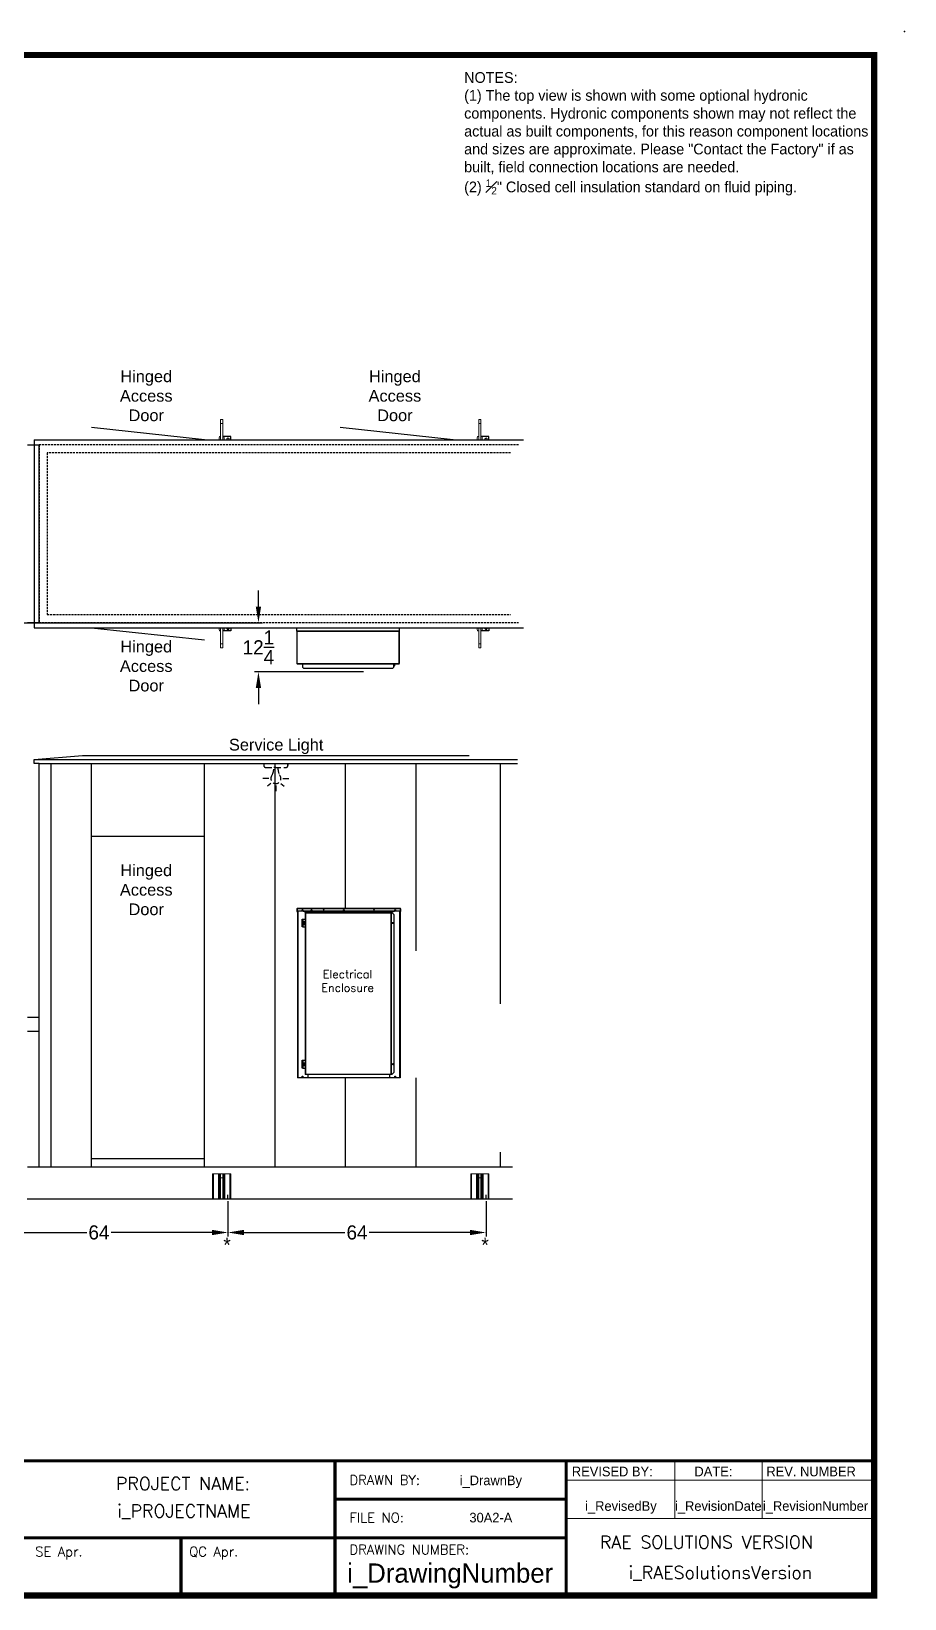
# Model space of a CAD drawing. Header units: inches. Extents: x 1132 to 1762, y 974 to 1371.
# Drawn here: x 1545.3 to 1761.8, y 982.7 to 1371.3 of the extents above; entities that cross this region are included whole.
import ezdxf
from ezdxf.enums import TextEntityAlignment as Align

# ---------------------------------------------------------------- set-up
doc = ezdxf.new("R2010")
doc.units = ezdxf.units.IN
doc.header["$MEASUREMENT"] = 0
doc.header["$PDSIZE"] = -1
doc.linetypes.add('HIDDENX2', pattern=[0.75, 0.5, -0.25])
doc.layers.get('0').update_dxf_attribs({"color": 1})
doc.styles.add('dimentions', font='ARIAL.TTF')
doc.styles.add('SIMPLEX', font='SIMPLEX')
doc.styles.add('TCF_DIMENSION', font='simplex.shx')
doc.dimstyles.new('General Dimension', dxfattribs={"dimtxt": 3.5, "dimasz": 4, "dimexe": 1, "dimexo": 0.5, "dimgap": 0.09, "dimtad": 0, "dimtih": 1, "dimtoh": 1, "dimdec": 3, "dimzin": 0, "dimdsep": 46, "dimlunit": 5, "dimtxsty": 'Standard', "dimcen": 0.09, "dimadec": 0, "dimazin": 0, "dimtfac": 1, "dimtdec": 3, "dimtofl": 0, "dimtmove": 0, "dimatfit": 3, "dimfxl": 1, "dimtolj": 1, "dimtzin": 0, "dimarcsym": 0})

# ---------------------------------------------------------------- blocks, each defined once
blk = doc.blocks.new('*D20')
at = {"color": 0, "lineweight": -2}
for p, q in [((1601.57, 1228.66), (1601.57, 1232.66)), ((1542.52, 1224.66), (1602.57, 1224.66)), ((1627.61, 1212.45), (1600.57, 1212.45)), ((1601.57, 1208.45), (1601.57, 1204.45))]:
    blk.add_line(p, q, dxfattribs=at)
at = {"color": 0}
for points in [[(1600.91, 1228.66), (1602.24, 1228.66), (1601.57, 1224.66)], [(1600.91, 1208.45), (1602.24, 1208.45), (1601.57, 1212.45)]]:
    blk.add_solid(points, dxfattribs=at)
at = {"color": 0, "insert": (1601.57, 1218.55), "char_height": 3.5, "attachment_point": 5}
blk.add_mtext('\\A1;12{\\H1.000000x;\\S1/4;}', dxfattribs=at)
blk = doc.blocks.new('*D28')
at = {"color": 0, "lineweight": -2}
for p, q in [((1530.02, 1081.26), (1530.02, 1072.45)), ((1594.02, 1081.26), (1594.02, 1072.45)), ((1534.02, 1073.45), (1559.01, 1073.45)), ((1590.02, 1073.45), (1565.03, 1073.45))]:
    blk.add_line(p, q, dxfattribs=at)
at = {"color": 0}
for points in [[(1534.02, 1074.12), (1534.02, 1072.78), (1530.02, 1073.45)], [(1590.02, 1074.12), (1590.02, 1072.78), (1594.02, 1073.45)]]:
    blk.add_solid(points, dxfattribs=at)
at = {"color": 0, "insert": (1562.02, 1073.45), "char_height": 3.5, "attachment_point": 5}
blk.add_mtext('\\A1;64', dxfattribs=at)
blk = doc.blocks.new('*D29')
at = {"color": 0, "lineweight": -2}
for p, q in [((1594.02, 1081.26), (1594.02, 1072.45)), ((1658.02, 1081.26), (1658.02, 1072.45)), ((1598.02, 1073.45), (1623.01, 1073.45)), ((1654.02, 1073.45), (1629.03, 1073.45))]:
    blk.add_line(p, q, dxfattribs=at)
at = {"color": 0}
for points in [[(1598.02, 1074.12), (1598.02, 1072.78), (1594.02, 1073.45)], [(1654.02, 1074.12), (1654.02, 1072.78), (1658.02, 1073.45)]]:
    blk.add_solid(points, dxfattribs=at)
at = {"color": 0, "insert": (1626.02, 1073.45), "char_height": 3.5, "attachment_point": 5}
blk.add_mtext('\\A1;64', dxfattribs=at)

msp = doc.modelspace()

# ---------------------------------------------------------------- linework, layer by layer
at = {"linetype": 'Continuous', "lineweight": 15}
for p, q in [((1592.2065, 1274.0386), (1592.2065, 1275.0386)), ((1592.2065, 1275.0386), (1592.7065, 1275.0386)), ((1592.7065, 1274.0386), (1592.7065, 1275.0386)), ((1656.2065, 1274.0386), (1656.2065, 1275.0386)), ((1656.2065, 1275.0386), (1656.7065, 1275.0386)), ((1656.7065, 1274.0386), (1656.7065, 1275.0386)), ((1592.2065, 1274.0386), (1592.7065, 1274.0386)), ((1592.2065, 1274.0386), (1592.2065, 1270.0386)), ((1592.7065, 1274.0386), (1592.7065, 1270.0386)), ((1656.2065, 1274.0386), (1656.7065, 1274.0386)), ((1656.2065, 1274.0386), (1656.2065, 1270.0386)), ((1656.7065, 1274.0386), (1656.7065, 1270.0386)), ((1591.8315, 1270.6011), (1591.8315, 1270.0386)), ((1592.2065, 1270.7886), (1592.019, 1270.7886)), ((1592.2065, 1270.0386), (1592.2065, 1270.7886)), ((1592.7065, 1270.7886), (1592.894, 1270.7886)), ((1592.7065, 1270.0386), (1592.7065, 1270.7886)), ((1593.0815, 1270.6011), (1593.0815, 1270.0386)), ((1655.8315, 1270.6011), (1655.8315, 1270.0386)), ((1656.2065, 1270.7886), (1656.019, 1270.7886)), ((1656.2065, 1270.0386), (1656.2065, 1270.7886)), ((1656.7065, 1270.7886), (1656.894, 1270.7886)), ((1656.7065, 1270.0386), (1656.7065, 1270.7886)), ((1657.0815, 1270.6011), (1657.0815, 1270.0386)), ((1591.8315, 1222.8511), (1591.8315, 1223.4136)), ((1592.2065, 1222.6636), (1592.019, 1222.6636)), ((1592.2065, 1223.4136), (1592.2065, 1222.6636)), ((1592.2065, 1219.4136), (1592.2065, 1223.4136)), ((1592.7065, 1223.4136), (1592.7065, 1222.6636)), ((1592.7065, 1219.4136), (1592.7065, 1223.4136)), ((1592.7065, 1222.6636), (1592.894, 1222.6636)), ((1593.0815, 1222.8511), (1593.0815, 1223.4136)), ((1655.8315, 1222.8511), (1655.8315, 1223.4136)), ((1656.2065, 1222.6636), (1656.019, 1222.6636)), ((1656.2065, 1223.4136), (1656.2065, 1222.6636)), ((1656.2065, 1219.4136), (1656.2065, 1223.4136)), ((1656.7065, 1223.4136), (1656.7065, 1222.6636)), ((1656.7065, 1219.4136), (1656.7065, 1223.4136)), ((1656.7065, 1222.6636), (1656.894, 1222.6636)), ((1657.0815, 1222.8511), (1657.0815, 1223.4136)), ((1592.7065, 1219.4136), (1592.2065, 1219.4136)), ((1592.2065, 1219.4136), (1592.2065, 1218.4136)), ((1592.7065, 1218.4136), (1592.2065, 1218.4136)), ((1592.7065, 1219.4136), (1592.7065, 1218.4136)), ((1656.7065, 1219.4136), (1656.2065, 1219.4136)), ((1656.2065, 1219.4136), (1656.2065, 1218.4136)), ((1656.7065, 1218.4136), (1656.2065, 1218.4136)), ((1656.7065, 1219.4136), (1656.7065, 1218.4136)), ((1590.2065, 1081.7619), (1590.2065, 1088.0119)), ((1590.394, 1088.0119), (1590.2065, 1088.0119)), ((1590.394, 1081.7619), (1590.394, 1088.0119)), ((1591.644, 1088.0119), (1590.394, 1088.0119)), ((1591.644, 1081.7619), (1591.644, 1088.0119)), ((1591.8315, 1088.0119), (1591.644, 1088.0119)), ((1591.8315, 1081.7619), (1591.8315, 1088.0119)), ((1592.019, 1088.0119), (1591.8315, 1088.0119)), ((1592.019, 1081.7619), (1592.019, 1088.0119)), ((1592.2065, 1088.0119), (1592.019, 1088.0119)), ((1592.7065, 1088.0119), (1592.2065, 1088.0119)), ((1592.2065, 1088.0119), (1592.2065, 1087.0119)), ((1592.2065, 1081.7619), (1592.2065, 1087.0119)), ((1592.7065, 1087.0119), (1592.2065, 1087.0119)), ((1592.7065, 1088.0119), (1592.894, 1088.0119)), ((1592.7065, 1088.0119), (1592.7065, 1087.0119)), ((1592.7065, 1081.7619), (1592.7065, 1087.0119)), ((1592.894, 1088.0119), (1592.894, 1081.7619)), ((1592.894, 1088.0119), (1593.0815, 1088.0119)), ((1593.0815, 1088.0119), (1593.0815, 1081.7619)), ((1593.0815, 1088.0119), (1593.269, 1088.0119)), ((1593.269, 1088.0119), (1593.269, 1081.7619)), ((1593.269, 1088.0119), (1594.519, 1088.0119)), ((1594.519, 1088.0119), (1594.519, 1081.7619)), ((1594.519, 1088.0119), (1594.7065, 1088.0119)), ((1594.7065, 1088.0119), (1594.7065, 1081.7619)), ((1654.2065, 1081.7619), (1654.2065, 1088.0119)), ((1654.394, 1088.0119), (1654.2065, 1088.0119)), ((1654.394, 1081.7619), (1654.394, 1088.0119)), ((1655.644, 1088.0119), (1654.394, 1088.0119)), ((1655.644, 1081.7619), (1655.644, 1088.0119)), ((1655.8315, 1088.0119), (1655.644, 1088.0119)), ((1655.8315, 1081.7619), (1655.8315, 1088.0119)), ((1656.019, 1088.0119), (1655.8315, 1088.0119)), ((1656.019, 1081.7619), (1656.019, 1088.0119)), ((1656.2065, 1088.0119), (1656.019, 1088.0119)), ((1656.7065, 1088.0119), (1656.2065, 1088.0119)), ((1656.2065, 1088.0119), (1656.2065, 1087.0119)), ((1656.2065, 1081.7619), (1656.2065, 1087.0119)), ((1656.7065, 1087.0119), (1656.2065, 1087.0119)), ((1656.7065, 1088.0119), (1656.894, 1088.0119)), ((1656.7065, 1088.0119), (1656.7065, 1087.0119)), ((1656.7065, 1081.7619), (1656.7065, 1087.0119)), ((1656.894, 1088.0119), (1656.894, 1081.7619)), ((1656.894, 1088.0119), (1657.0815, 1088.0119)), ((1657.0815, 1088.0119), (1657.0815, 1081.7619)), ((1657.0815, 1088.0119), (1657.269, 1088.0119)), ((1657.269, 1088.0119), (1657.269, 1081.7619)), ((1657.269, 1088.0119), (1658.519, 1088.0119)), ((1658.519, 1088.0119), (1658.519, 1081.7619)), ((1658.519, 1088.0119), (1658.7065, 1088.0119)), ((1658.7065, 1088.0119), (1658.7065, 1081.7619)), ((1590.394, 1081.7619), (1590.2065, 1081.7619)), ((1591.644, 1081.7619), (1590.394, 1081.7619)), ((1591.8315, 1081.7619), (1591.644, 1081.7619)), ((1592.019, 1081.7619), (1591.8315, 1081.7619)), ((1592.2065, 1081.7619), (1592.019, 1081.7619)), ((1592.2065, 1081.7619), (1592.7065, 1081.7619)), ((1592.7065, 1081.7619), (1592.894, 1081.7619)), ((1592.894, 1081.7619), (1593.0815, 1081.7619)), ((1593.0815, 1081.7619), (1593.269, 1081.7619)), ((1593.269, 1081.7619), (1594.519, 1081.7619)), ((1594.519, 1081.7619), (1594.7065, 1081.7619)), ((1654.394, 1081.7619), (1654.2065, 1081.7619)), ((1655.644, 1081.7619), (1654.394, 1081.7619)), ((1655.8315, 1081.7619), (1655.644, 1081.7619)), ((1656.019, 1081.7619), (1655.8315, 1081.7619)), ((1656.2065, 1081.7619), (1656.019, 1081.7619)), ((1656.2065, 1081.7619), (1656.7065, 1081.7619)), ((1656.7065, 1081.7619), (1656.894, 1081.7619)), ((1656.894, 1081.7619), (1657.0815, 1081.7619)), ((1657.0815, 1081.7619), (1657.269, 1081.7619)), ((1657.269, 1081.7619), (1658.519, 1081.7619)), ((1658.519, 1081.7619), (1658.7065, 1081.7619))]:
    msp.add_line(p, q, dxfattribs=at)
for p, q in [((1588.2065, 1270.0386), (1560.2065, 1273.0386)), ((1649.8706, 1270.0386), (1621.8706, 1273.0386)), ((1544.3111, 1268.7876), (1547.2065, 1268.7876)), ((1545.9565, 1270.0386), (1545.9565, 1223.4136)), ((1545.9565, 1270.0386), (1667.3315, 1270.0386)), ((1547.2065, 1224.6646), (1547.2065, 1268.7876)), ((1594.7065, 1270.7886), (1592.7065, 1270.7886)), ((1594.7065, 1270.0386), (1594.7065, 1270.7886)), ((1658.7065, 1270.7886), (1656.7065, 1270.7886)), ((1658.7065, 1270.0386), (1658.7065, 1270.7886)), ((1544.3111, 1224.6646), (1547.2065, 1224.6646)), ((1545.9565, 1223.4136), (1667.3315, 1223.4136)), ((1560.2065, 1223.4136), (1588.2065, 1220.4136)), ((1594.7065, 1222.6636), (1592.7065, 1222.6636)), ((1594.7065, 1223.4136), (1594.7065, 1222.6636)), ((1611.1039, 1222.5879), (1611.1039, 1223.4136)), ((1636.5727, 1222.5879), (1636.5727, 1223.4136)), ((1658.7065, 1222.6636), (1656.7065, 1222.6636)), ((1658.7065, 1223.4136), (1658.7065, 1222.6636)), ((1545.9565, 1190.7619), (1557.9565, 1191.7619)), ((1545.9565, 1190.7619), (1557.9565, 1191.7619)), ((1545.9565, 1189.7619), (1545.9565, 1190.7619)), ((1545.9565, 1190.7619), (1557.9565, 1190.7619)), ((1545.9565, 1189.7619), (1545.9565, 1190.7619)), ((1545.9565, 1190.7619), (1665.8315, 1190.7619)), ((1545.9565, 1190.7619), (1557.9565, 1190.7619)), ((1547.2065, 1189.7619), (1545.9565, 1189.7619)), ((1547.2065, 1189.7619), (1545.9565, 1189.7619)), ((1547.2065, 1089.7619), (1547.2065, 1189.7619)), ((1547.2065, 1089.7619), (1547.2065, 1189.7619)), ((1547.2065, 1189.7619), (1665.8315, 1189.7619)), ((1550.2065, 1089.7619), (1550.2065, 1189.7619)), ((1550.2065, 1089.7619), (1550.2065, 1189.7619)), ((1557.9565, 1191.7619), (1653.8315, 1191.7619)), ((1560.2065, 1089.7619), (1560.2065, 1189.7619)), ((1560.2065, 1089.7619), (1560.2065, 1189.7619)), ((1588.2065, 1089.7619), (1588.2065, 1189.7619)), ((1588.2065, 1089.7619), (1588.2065, 1189.7619)), ((1605.7065, 1089.7619), (1605.7065, 1189.7619)), ((1605.7065, 1089.7619), (1605.7065, 1189.7619)), ((1623.2065, 1153.7619), (1623.2065, 1189.7619)), ((1623.2065, 1153.7619), (1623.2065, 1189.7619)), ((1640.7065, 1153.7619), (1640.7065, 1189.7619)), ((1640.7065, 1143.2619), (1640.7065, 1189.7619)), ((1661.5815, 1130.13), (1661.5815, 1189.7619)), ((1560.2065, 1171.7619), (1588.2065, 1171.7619)), ((1560.2065, 1171.7619), (1588.2065, 1171.7619)), ((1547.2065, 1126.8011), (1544.3111, 1126.8011)), ((1547.2065, 1123.3011), (1544.3111, 1123.3011)), ((1623.2065, 1089.7619), (1623.2065, 1111.7619)), ((1640.7065, 1089.7619), (1640.7065, 1111.7619)), ((1640.7065, 1089.7619), (1640.7065, 1111.7619)), ((1623.2065, 1089.7619), (1623.2065, 1099.7619)), ((1661.5815, 1089.7619), (1661.5815, 1093.3681)), ((1544.3111, 1089.7619), (1547.2065, 1089.7619)), ((1560.2065, 1091.7619), (1588.2065, 1091.7619)), ((1544.2065, 1081.7619), (1547.2065, 1081.7619)), ((1594.0185, 1081.7619), (1594.0185, 1082.7619)), ((1658.0185, 1081.7619), (1658.0185, 1082.7619))]:
    msp.add_line(p, q)
at = {"linetype": 'HIDDENX2'}
for p, q in [((1547.2065, 1268.7886), (1547.2065, 1224.6636)), ((1666.0815, 1268.7886), (1547.2065, 1268.7886)), ((1547.2065, 1268.7886), (1547.2065, 1224.6636)), ((1666.0815, 1268.7886), (1547.2065, 1268.7886)), ((1549.2065, 1266.7886), (1549.2065, 1226.6636)), ((1664.0815, 1266.7886), (1549.2065, 1266.7886)), ((1549.2065, 1266.7886), (1549.2065, 1226.6636)), ((1664.0815, 1266.7886), (1549.2065, 1266.7886)), ((1547.2065, 1224.6636), (1666.0815, 1224.6636)), ((1547.2065, 1224.6636), (1666.0815, 1224.6636)), ((1549.2065, 1226.6636), (1664.0815, 1226.6636)), ((1549.2065, 1226.6636), (1664.0815, 1226.6636)), ((1583.2065, 1224.6636), (1584.2065, 1224.6636)), ((1583.2065, 1224.6636), (1584.2065, 1224.6636))]:
    msp.add_line(p, q, dxfattribs=at)
at = {"color": 1, "linetype": 'Continuous'}
for p, q in [((1611.1796, 1222.5879), (1611.1039, 1222.5879)), ((1611.1039, 1222.5879), (1611.1039, 1214.5206)), ((1611.1796, 1222.5879), (1611.1039, 1222.5879)), ((1611.1039, 1222.5879), (1611.1039, 1214.5206)), ((1611.1796, 1222.6636), (1636.497, 1222.6636)), ((1611.1796, 1222.5879), (1611.1796, 1222.6636)), ((1611.1796, 1222.6636), (1636.497, 1222.6636)), ((1611.1796, 1222.5879), (1611.1796, 1222.6636)), ((1611.1796, 1222.5879), (1636.497, 1222.5879)), ((1611.1796, 1214.5206), (1611.1796, 1222.5879)), ((1611.1796, 1222.5879), (1636.497, 1222.5879)), ((1611.1796, 1214.5206), (1611.1796, 1222.5879)), ((1636.497, 1214.5206), (1636.497, 1222.5879)), ((1636.497, 1214.5206), (1636.497, 1222.5879)), ((1636.5727, 1214.5206), (1636.5727, 1222.5879)), ((1636.5727, 1214.5206), (1636.5727, 1222.5879)), ((1611.1039, 1214.5206), (1611.1796, 1214.5206)), ((1611.1039, 1214.5206), (1611.1796, 1214.5206)), ((1611.1796, 1214.5206), (1636.497, 1214.5206)), ((1611.1796, 1214.4449), (1611.1796, 1214.5206)), ((1611.1796, 1214.5206), (1636.497, 1214.5206)), ((1611.1796, 1214.4449), (1611.1796, 1214.5206)), ((1611.1796, 1214.4449), (1636.497, 1214.4449)), ((1611.1796, 1214.4449), (1636.497, 1214.4449)), ((1612.6171, 1214.4439), (1612.6171, 1214.4449)), ((1612.6171, 1214.4439), (1612.6171, 1214.4449)), ((1635.0595, 1214.4439), (1612.6171, 1214.4439)), ((1612.6171, 1213.5485), (1612.6171, 1214.4439)), ((1635.0595, 1214.4439), (1612.6171, 1214.4439)), ((1612.6171, 1213.5485), (1612.6171, 1214.4439)), ((1612.6171, 1213.5485), (1612.8701, 1213.2987)), ((1612.6171, 1213.5485), (1612.8701, 1213.2987)), ((1634.8065, 1213.2987), (1612.8701, 1213.2987)), ((1634.8065, 1213.2987), (1612.8701, 1213.2987)), ((1634.8065, 1213.2987), (1635.0595, 1213.5485)), ((1634.8065, 1213.2987), (1635.0595, 1213.5485)), ((1635.0595, 1214.4449), (1635.0595, 1214.4439)), ((1635.0595, 1214.4449), (1635.0595, 1214.4439)), ((1635.0595, 1214.4439), (1635.0595, 1213.5485)), ((1635.0595, 1214.4439), (1635.0595, 1213.5485)), ((1635.1536, 1213.8293), (1635.0595, 1213.8293)), ((1635.1536, 1213.8293), (1635.0595, 1213.8293)), ((1635.2786, 1213.9543), (1635.1536, 1213.8293)), ((1635.2786, 1213.9543), (1635.1536, 1213.8293)), ((1635.168, 1214.4449), (1635.2786, 1214.3343)), ((1635.168, 1214.4449), (1635.2786, 1214.3343)), ((1635.2786, 1214.3343), (1635.2786, 1214.4449)), ((1635.2786, 1214.3343), (1635.2786, 1214.4449)), ((1635.2786, 1214.3343), (1635.2786, 1213.9543)), ((1635.2786, 1214.3343), (1635.2786, 1213.9543)), ((1636.497, 1214.5206), (1636.5727, 1214.5206)), ((1636.497, 1214.4449), (1636.497, 1214.5206)), ((1636.497, 1214.5206), (1636.5727, 1214.5206)), ((1636.497, 1214.4449), (1636.497, 1214.5206)), ((1611.2055, 1153.6862), (1611.1308, 1153.6862)), ((1611.1308, 1153.6862), (1611.1308, 1153.0119)), ((1611.2055, 1153.6862), (1611.1308, 1153.6862)), ((1611.1308, 1153.6862), (1611.1308, 1153.0119)), ((1611.1308, 1153.0119), (1611.2055, 1153.0119)), ((1611.1308, 1153.0119), (1611.2055, 1153.0119)), ((1611.2055, 1153.6862), (1611.2055, 1153.0119)), ((1611.2055, 1153.6862), (1611.2055, 1153.0119)), ((1636.7739, 1153.7619), (1611.2065, 1153.7619)), ((1611.2065, 1153.6862), (1611.2065, 1153.7619)), ((1636.7739, 1153.7619), (1611.2065, 1153.7619)), ((1611.2065, 1153.6862), (1611.2065, 1153.7619)), ((1636.7739, 1153.6862), (1611.2065, 1153.6862)), ((1611.2065, 1153.1491), (1611.2065, 1153.6862)), ((1636.7739, 1153.6862), (1611.2065, 1153.6862)), ((1611.2065, 1153.1491), (1611.2065, 1153.6862)), ((1612.644, 1153.1491), (1611.2065, 1153.1491)), ((1611.2065, 1153.1491), (1611.2065, 1153.0119)), ((1612.644, 1153.1491), (1611.2065, 1153.1491)), ((1611.2065, 1153.1491), (1611.2065, 1153.0119)), ((1611.2402, 1153.0119), (1611.2065, 1153.0119)), ((1611.2402, 1153.0119), (1611.2065, 1153.0119)), ((1611.2402, 1153.1491), (1611.2402, 1111.7619)), ((1611.2402, 1153.1491), (1611.2402, 1111.7619)), ((1611.3159, 1153.1491), (1611.3159, 1111.7619)), ((1611.3159, 1153.1491), (1611.3159, 1111.7619)), ((1612.4249, 1150.5295), (1612.4249, 1151.1595)), ((1612.4249, 1151.1595), (1612.5499, 1151.1595)), ((1612.4249, 1150.5295), (1612.4249, 1151.1595)), ((1612.4249, 1151.1595), (1612.5499, 1151.1595)), ((1612.5499, 1150.5295), (1612.4249, 1150.5295)), ((1612.5499, 1150.5295), (1612.4249, 1150.5295)), ((1612.4249, 1149.8783), (1612.4249, 1150.5083)), ((1612.4249, 1150.5083), (1612.5499, 1150.5083)), ((1612.4249, 1149.8783), (1612.4249, 1150.5083)), ((1612.4249, 1150.5083), (1612.5499, 1150.5083)), ((1612.5499, 1151.1595), (1612.5499, 1150.5295)), ((1612.5499, 1151.1595), (1613.1499, 1151.1595)), ((1612.5499, 1151.1595), (1612.5499, 1150.5295)), ((1612.5499, 1151.1595), (1613.1499, 1151.1595)), ((1612.5499, 1150.5295), (1613.1499, 1150.5295)), ((1612.5499, 1150.5295), (1613.1499, 1150.5295)), ((1612.5499, 1150.5083), (1612.5499, 1149.8783)), ((1612.5499, 1150.5083), (1612.9299, 1150.5083)), ((1612.5499, 1150.5083), (1612.5499, 1149.8783)), ((1612.5499, 1150.5083), (1612.9299, 1150.5083)), ((1612.5824, 1150.5295), (1612.5824, 1150.5083)), ((1612.5824, 1150.5295), (1612.5824, 1150.5083)), ((1635.3364, 1153.1491), (1612.644, 1153.1491)), ((1612.644, 1153.1491), (1612.644, 1153.1481)), ((1635.3364, 1153.1491), (1612.644, 1153.1491)), ((1612.644, 1153.1491), (1612.644, 1153.1481)), ((1612.644, 1153.1481), (1612.644, 1153.109)), ((1612.644, 1153.1481), (1635.3364, 1153.1481)), ((1612.644, 1153.1481), (1612.644, 1153.109)), ((1612.644, 1153.1481), (1635.3364, 1153.1481)), ((1612.897, 1153.0981), (1612.644, 1153.109)), ((1612.644, 1153.109), (1612.644, 1153.0343)), ((1612.897, 1153.0981), (1612.644, 1153.109)), ((1612.644, 1153.109), (1612.644, 1153.0343)), ((1612.897, 1153.0234), (1612.644, 1153.0343)), ((1612.897, 1153.0234), (1612.644, 1153.0343)), ((1612.897, 1153.0981), (1635.0834, 1153.0981)), ((1612.897, 1153.0981), (1612.897, 1153.0234)), ((1612.897, 1153.0981), (1635.0834, 1153.0981)), ((1612.897, 1153.0981), (1612.897, 1153.0234)), ((1612.897, 1153.0234), (1635.0834, 1153.0234)), ((1612.897, 1153.0234), (1635.0834, 1153.0234)), ((1612.8974, 1150.5083), (1612.8974, 1150.5295)), ((1612.8974, 1150.5083), (1612.8974, 1150.5295)), ((1612.9299, 1149.8783), (1612.9299, 1150.5083)), ((1612.9299, 1150.5083), (1613.0549, 1150.5083)), ((1612.9299, 1149.8783), (1612.9299, 1150.5083)), ((1612.9299, 1150.5083), (1613.0549, 1150.5083)), ((1613.0549, 1150.5083), (1613.0549, 1149.8783)), ((1613.0549, 1150.5083), (1613.0549, 1149.8783)), ((1613.1499, 1152.7113), (1613.1499, 1112.6752)), ((1613.1499, 1152.7113), (1613.2256, 1152.7113)), ((1613.1499, 1152.7113), (1613.1499, 1112.6752)), ((1613.1499, 1152.7113), (1613.2256, 1152.7113)), ((1613.2256, 1152.787), (1634.4111, 1152.787)), ((1613.2256, 1152.7113), (1613.2256, 1152.787)), ((1613.2256, 1152.787), (1634.4111, 1152.787)), ((1613.2256, 1152.7113), (1613.2256, 1152.787)), ((1613.2256, 1152.7113), (1613.2256, 1112.6752)), ((1613.2256, 1152.7113), (1634.4111, 1152.7113)), ((1613.2256, 1152.7113), (1613.2256, 1112.6752)), ((1613.2256, 1152.7113), (1634.4111, 1152.7113)), ((1613.7895, 1153.0234), (1613.7895, 1152.787)), ((1613.7895, 1153.0234), (1613.7895, 1152.787)), ((1634.1909, 1152.787), (1634.1909, 1153.0234)), ((1634.1909, 1152.787), (1634.1909, 1153.0234)), ((1634.4111, 1152.787), (1634.4111, 1152.7113)), ((1634.4111, 1152.787), (1634.4111, 1152.7113)), ((1634.4111, 1152.7113), (1634.4111, 1112.6752)), ((1634.4111, 1152.7113), (1634.4868, 1152.7113)), ((1634.4111, 1152.7113), (1634.4111, 1112.6752)), ((1634.4111, 1152.7113), (1634.4868, 1152.7113)), ((1634.4868, 1152.7113), (1634.4868, 1112.6752)), ((1634.4878, 1152.7113), (1634.4868, 1152.7113)), ((1634.4868, 1152.7113), (1634.4868, 1112.6752)), ((1634.4878, 1152.7113), (1634.4868, 1152.7113)), ((1634.4878, 1112.6752), (1634.4878, 1152.7113)), ((1634.7246, 1152.7113), (1634.4878, 1152.7113)), ((1634.4878, 1112.6752), (1634.4878, 1152.7113)), ((1634.7246, 1152.7113), (1634.4878, 1152.7113)), ((1634.7246, 1152.7113), (1635.2246, 1152.2113)), ((1634.7246, 1152.7113), (1635.2246, 1152.2113)), ((1635.3364, 1153.109), (1635.0834, 1153.0981)), ((1635.3364, 1153.109), (1635.0834, 1153.0981)), ((1635.0834, 1153.0981), (1635.0834, 1153.0234)), ((1635.0834, 1153.0981), (1635.0834, 1153.0234)), ((1635.3364, 1153.0343), (1635.0834, 1153.0234)), ((1635.3364, 1153.0343), (1635.0834, 1153.0234)), ((1635.2246, 1113.1752), (1635.2246, 1152.2113)), ((1635.2246, 1113.1752), (1635.2246, 1152.2113)), ((1635.3364, 1153.1481), (1635.3364, 1153.1491)), ((1636.7739, 1153.1491), (1635.3364, 1153.1491)), ((1635.3364, 1153.1481), (1635.3364, 1153.1491)), ((1636.7739, 1153.1491), (1635.3364, 1153.1491)), ((1635.3364, 1153.109), (1635.3364, 1153.1481)), ((1635.3364, 1153.109), (1635.3364, 1153.1481)), ((1635.3364, 1153.109), (1635.3364, 1153.0343)), ((1635.3364, 1153.109), (1635.3364, 1153.0343)), ((1636.6645, 1111.7619), (1636.6645, 1153.1491)), ((1636.6645, 1111.7619), (1636.6645, 1153.1491)), ((1636.7402, 1153.1491), (1636.7402, 1111.7619)), ((1636.7402, 1153.1491), (1636.7402, 1111.7619)), ((1636.7739, 1153.0119), (1636.7402, 1153.0119)), ((1636.7739, 1153.0119), (1636.7402, 1153.0119)), ((1636.7739, 1153.6862), (1636.7739, 1153.7619)), ((1636.7739, 1153.6862), (1636.7739, 1153.7619)), ((1636.7739, 1153.1491), (1636.7739, 1153.6862)), ((1636.7739, 1153.1491), (1636.7739, 1153.6862)), ((1636.7739, 1153.1491), (1636.7739, 1153.0119)), ((1636.7739, 1153.1491), (1636.7739, 1153.0119)), ((1636.7749, 1153.6862), (1636.8496, 1153.6862)), ((1636.7749, 1153.0119), (1636.7749, 1153.6862)), ((1636.7749, 1153.6862), (1636.8496, 1153.6862)), ((1636.7749, 1153.0119), (1636.7749, 1153.6862)), ((1636.8496, 1153.0119), (1636.7749, 1153.0119)), ((1636.8496, 1153.0119), (1636.7749, 1153.0119)), ((1636.8496, 1153.0119), (1636.8496, 1153.6862)), ((1636.8496, 1153.0119), (1636.8496, 1153.6862)), ((1612.5499, 1149.8783), (1612.4249, 1149.8783)), ((1612.5499, 1149.8783), (1612.4249, 1149.8783)), ((1612.4249, 1149.227), (1612.4249, 1149.857)), ((1612.4249, 1149.857), (1612.5499, 1149.857)), ((1612.4249, 1149.227), (1612.4249, 1149.857)), ((1612.4249, 1149.857), (1612.5499, 1149.857)), ((1612.5499, 1149.227), (1612.4249, 1149.227)), ((1612.5499, 1149.227), (1612.4249, 1149.227)), ((1612.9299, 1149.8783), (1612.5499, 1149.8783)), ((1612.9299, 1149.8783), (1612.5499, 1149.8783)), ((1612.5499, 1149.857), (1612.5499, 1149.227)), ((1612.5499, 1149.857), (1613.1499, 1149.857)), ((1612.5499, 1149.857), (1612.5499, 1149.227)), ((1612.5499, 1149.857), (1613.1499, 1149.857)), ((1612.5499, 1149.227), (1613.1499, 1149.227)), ((1612.5499, 1149.227), (1613.1499, 1149.227)), ((1612.5824, 1149.8783), (1612.5824, 1149.857)), ((1612.5824, 1149.8783), (1612.5824, 1149.857)), ((1612.8974, 1149.857), (1612.8974, 1149.8783)), ((1612.8974, 1149.857), (1612.8974, 1149.8783)), ((1613.0549, 1149.8783), (1612.9299, 1149.8783)), ((1613.0549, 1149.8783), (1612.9299, 1149.8783)), ((1612.4249, 1115.5295), (1612.4249, 1116.1595)), ((1612.4249, 1116.1595), (1612.5499, 1116.1595)), ((1612.4249, 1115.5295), (1612.4249, 1116.1595)), ((1612.4249, 1116.1595), (1612.5499, 1116.1595)), ((1612.5499, 1115.5295), (1612.4249, 1115.5295)), ((1612.5499, 1115.5295), (1612.4249, 1115.5295)), ((1612.4249, 1114.8783), (1612.4249, 1115.5083)), ((1612.4249, 1115.5083), (1612.5499, 1115.5083)), ((1612.4249, 1114.8783), (1612.4249, 1115.5083)), ((1612.4249, 1115.5083), (1612.5499, 1115.5083)), ((1612.5499, 1116.1595), (1612.5499, 1115.5295)), ((1612.5499, 1116.1595), (1613.1499, 1116.1595)), ((1612.5499, 1116.1595), (1612.5499, 1115.5295)), ((1612.5499, 1116.1595), (1613.1499, 1116.1595)), ((1612.5499, 1115.5295), (1613.1499, 1115.5295)), ((1612.5499, 1115.5295), (1613.1499, 1115.5295)), ((1612.5499, 1115.5083), (1612.5499, 1114.8783)), ((1612.5499, 1115.5083), (1612.9299, 1115.5083)), ((1612.5499, 1115.5083), (1612.5499, 1114.8783)), ((1612.5499, 1115.5083), (1612.9299, 1115.5083)), ((1612.5824, 1115.5295), (1612.5824, 1115.5083)), ((1612.5824, 1115.5295), (1612.5824, 1115.5083)), ((1612.8974, 1115.5083), (1612.8974, 1115.5295)), ((1612.8974, 1115.5083), (1612.8974, 1115.5295)), ((1612.9299, 1114.8783), (1612.9299, 1115.5083)), ((1612.9299, 1115.5083), (1613.0549, 1115.5083)), ((1612.9299, 1114.8783), (1612.9299, 1115.5083)), ((1612.9299, 1115.5083), (1613.0549, 1115.5083)), ((1613.0549, 1115.5083), (1613.0549, 1114.8783)), ((1613.0549, 1115.5083), (1613.0549, 1114.8783)), ((1611.3159, 1111.7619), (1611.2402, 1111.7619)), ((1611.3159, 1111.7619), (1611.2402, 1111.7619)), ((1613.7895, 1111.7619), (1611.3159, 1111.7619)), ((1613.7895, 1111.7619), (1611.3159, 1111.7619)), ((1612.5499, 1114.8783), (1612.4249, 1114.8783)), ((1612.5499, 1114.8783), (1612.4249, 1114.8783)), ((1612.4249, 1114.227), (1612.4249, 1114.857)), ((1612.4249, 1114.857), (1612.5499, 1114.857)), ((1612.4249, 1114.227), (1612.4249, 1114.857)), ((1612.4249, 1114.857), (1612.5499, 1114.857)), ((1612.5499, 1114.227), (1612.4249, 1114.227)), ((1612.5499, 1114.227), (1612.4249, 1114.227)), ((1612.9299, 1114.8783), (1612.5499, 1114.8783)), ((1612.9299, 1114.8783), (1612.5499, 1114.8783)), ((1612.5499, 1114.857), (1612.5499, 1114.227)), ((1612.5499, 1114.857), (1613.1499, 1114.857)), ((1612.5499, 1114.857), (1612.5499, 1114.227)), ((1612.5499, 1114.857), (1613.1499, 1114.857)), ((1612.5499, 1114.227), (1613.1499, 1114.227)), ((1612.5499, 1114.227), (1613.1499, 1114.227)), ((1612.5824, 1114.8783), (1612.5824, 1114.857)), ((1612.5824, 1114.8783), (1612.5824, 1114.857)), ((1612.8974, 1114.857), (1612.8974, 1114.8783)), ((1612.8974, 1114.857), (1612.8974, 1114.8783)), ((1613.0549, 1114.8783), (1612.9299, 1114.8783)), ((1613.0549, 1114.8783), (1612.9299, 1114.8783)), ((1613.1499, 1112.6752), (1613.2256, 1112.6752)), ((1613.1499, 1112.6752), (1613.2256, 1112.6752)), ((1613.2256, 1112.6752), (1634.4111, 1112.6752)), ((1613.2256, 1112.5995), (1613.2256, 1112.6752)), ((1613.2256, 1112.6752), (1634.4111, 1112.6752)), ((1613.2256, 1112.5995), (1613.2256, 1112.6752)), ((1634.4111, 1112.5995), (1613.2256, 1112.5995)), ((1634.4111, 1112.5995), (1613.2256, 1112.5995)), ((1613.7895, 1112.5995), (1613.7895, 1111.7619)), ((1613.7895, 1112.5995), (1613.7895, 1111.7619)), ((1634.1909, 1111.8376), (1613.7895, 1111.8376)), ((1634.1909, 1111.8376), (1613.7895, 1111.8376)), ((1634.1909, 1111.7619), (1613.7895, 1111.7619)), ((1634.1909, 1111.7619), (1613.7895, 1111.7619)), ((1634.1909, 1111.7619), (1634.1909, 1112.5995)), ((1634.1909, 1111.7619), (1634.1909, 1112.5995)), ((1636.6645, 1111.7619), (1634.1909, 1111.7619)), ((1636.6645, 1111.7619), (1634.1909, 1111.7619)), ((1634.4111, 1112.6752), (1634.4868, 1112.6752)), ((1634.4111, 1112.6752), (1634.4111, 1112.5995)), ((1634.4111, 1112.6752), (1634.4868, 1112.6752)), ((1634.4111, 1112.6752), (1634.4111, 1112.5995)), ((1634.4868, 1112.6752), (1634.4878, 1112.6752)), ((1634.4868, 1112.6752), (1634.4878, 1112.6752)), ((1634.4878, 1112.6752), (1634.7246, 1112.6752)), ((1634.4878, 1112.6752), (1634.7246, 1112.6752)), ((1635.2246, 1113.1752), (1634.7246, 1112.6752)), ((1635.2246, 1113.1752), (1634.7246, 1112.6752)), ((1636.7402, 1111.7619), (1636.6645, 1111.7619)), ((1636.7402, 1111.7619), (1636.6645, 1111.7619))]:
    msp.add_line(p, q, dxfattribs=at)
at = {"linetype": 'HIDDENX2', "ltscale": 3}
for p, q in [((1602.894, 1189.7619), (1602.894, 1189.2619)), ((1608.894, 1189.2619), (1608.894, 1189.7619)), ((1608.894, 1189.7619), (1608.894, 1189.2619)), ((1604.1515, 1186.0119), (1602.5993, 1186.0119)), ((1603.394, 1188.7619), (1608.394, 1188.7619)), ((1605.894, 1188.7619), (1605.394, 1188.7619)), ((1607.6366, 1186.0119), (1609.1888, 1186.0119)), ((1604.622, 1184.8209), (1603.8364, 1184.0854)), ((1605.894, 1184.2693), (1605.894, 1182.9089)), ((1607.1661, 1184.8209), (1607.9517, 1184.0854))]:
    msp.add_line(p, q, dxfattribs=at)
at = {"linetype": 'Continuous'}
for p, q in [((1547.2065, 1089.7619), (1664.5815, 1089.7619)), ((1547.2065, 1089.7619), (1664.5815, 1089.7619)), ((1547.2065, 1081.7619), (1664.5815, 1081.7619)), ((1547.2065, 1081.7619), (1664.5815, 1081.7619))]:
    msp.add_line(p, q, dxfattribs=at)
at = {"color": 1, "lineweight": 15}
for p, q in [((1486.8761, 1016.8473), (1677.8646, 1016.8473)), ((1620.5681, 1016.8473), (1620.5681, 997.7484)), ((1677.8646, 1016.8473), (1677.8646, 983.4243)), ((1677.8646, 1016.8473), (1754.26, 1016.8473)), ((1677.8646, 1016.8473), (1677.8646, 1012.0725)), ((1704.8201, 1016.8473), (1704.8201, 1002.5231)), ((1726.5286, 1016.8473), (1726.5286, 1002.5231)), ((1677.8646, 1012.0725), (1754.26, 1012.0725)), ((1620.5681, 1007.2978), (1677.8646, 1007.2978)), ((1620.5681, 997.7484), (1620.5681, 1007.2978)), ((1677.8646, 1002.5231), (1754.26, 1002.5231)), ((1677.8646, 997.7484), (1486.8761, 997.7484)), ((1582.3703, 997.7484), (1582.3703, 983.4243)), ((1620.5681, 997.7484), (1620.5681, 983.4243))]:
    msp.add_line(p, q, dxfattribs=at)
at = {"color": 1, "const_width": 1.5279}
msp.add_lwpolyline([(1143.0967, 983.4243), (1754.26, 983.4243), (1754.26, 1365.4013), (1143.0967, 1365.4013), (1143.0967, 983.4243)], dxfattribs=at)
at = {"color": 1, "lineweight": 15, "const_width": 0.764}
for points in [[(1754.26, 1016.8473), (1295.8876, 1016.8473), (1295.8876, 983.4243)], [(1620.5681, 1016.8473), (1620.5681, 983.4243)], [(1677.8646, 983.4243), (1677.8646, 1016.8473), (1754.26, 1016.8473)], [(1677.8646, 1007.2978), (1620.5681, 1007.2978), (1620.5681, 983.4243)], [(1677.8646, 997.7484), (1486.8761, 997.7484)], [(1582.3703, 997.7484), (1582.3703, 983.4243)]]:
    msp.add_lwpolyline(points, dxfattribs=at)
at = {"color": 1, "linetype": 'Continuous'}
for centre, radius in [((1612.4902, 1153.3869), 0.0995), ((1612.4902, 1153.3869), 0.0995), ((1614.7402, 1153.3869), 0.0995), ((1614.7402, 1153.3869), 0.0995), ((1617.7402, 1153.3869), 0.0995), ((1617.7402, 1153.3869), 0.0995), ((1622.7402, 1153.3869), 0.0995), ((1622.7402, 1153.3869), 0.0995), ((1630.2402, 1153.3869), 0.0995), ((1630.2402, 1153.3869), 0.0995), ((1634.8628, 1150.1933), 0.1563), ((1634.8628, 1150.1933), 0.1563), ((1635.4902, 1153.3869), 0.0995), ((1635.4902, 1153.3869), 0.0995), ((1612.4902, 1112.1369), 0.0995), ((1612.4902, 1112.1369), 0.0995), ((1634.8628, 1115.1933), 0.1563), ((1634.8628, 1115.1933), 0.1563), ((1635.4902, 1112.1369), 0.0995), ((1635.4902, 1112.1369), 0.0995)]:
    msp.add_circle(centre, radius, dxfattribs=at)
at = {"linetype": 'Continuous', "lineweight": 15}
for centre, start, end in [((1592.019, 1270.6011), 90, 180), ((1592.894, 1270.6011), 0, 90), ((1656.019, 1270.6011), 90, 180), ((1656.894, 1270.6011), 0, 90), ((1592.019, 1222.8511), 180, 270), ((1592.894, 1222.8511), 270, 0), ((1656.019, 1222.8511), 180, 270), ((1656.894, 1222.8511), 270, 0)]:
    msp.add_arc(centre, 0.1875, start, end, dxfattribs=at)
for centre, start, end in [((1594.0185, 1270.1006), 348.557336, 191.442664), ((1658.0185, 1270.1006), 348.557336, 191.442664), ((1594.0185, 1223.3516), 168.557336, 11.442664), ((1658.0185, 1223.3516), 168.557336, 11.442664)]:
    msp.add_arc(centre, 0.3125, start, end)
at = {"linetype": 'HIDDENX2', "ltscale": 3}
for centre, radius, start, end in [((1603.394, 1189.2619), 0.5, 180, 270), ((1608.394, 1189.2619), 0.5, 270, 0), ((1605.894, 1186.0119), 1.25, 135, 45), ((1600.6879, 1188.7574), 4.7061, 336.697344, 0.054062), ((1611.1001, 1188.7574), 4.7061, 179.945938, 203.302656)]:
    msp.add_arc(centre, radius, start, end, dxfattribs=at)
at = {"color": 1, "linetype": 'Continuous'}
for centre, radius, start, end in [((1611.2065, 1153.6862), 0.0757, 90, 180), ((1611.2065, 1153.6862), 0.0757, 90, 180), ((1611.2065, 1153.6862), 0.001, 90, 180), ((1611.2065, 1153.6862), 0.001, 90, 180), ((1636.7739, 1153.6862), 0.0757, 0, 90), ((1636.7739, 1153.6862), 0.0757, 0, 90), ((1636.7739, 1153.6862), 0.001, 0, 90), ((1636.7739, 1153.6862), 0.001, 0, 90)]:
    msp.add_arc(centre, radius, start, end, dxfattribs=at)
at = {"color": 1}
msp.add_point((1761.8337, 1371.2855), dxfattribs=at)
at = {"color": 1, "lineweight": 15}
msp.add_point((1677.8646, 983.4243), dxfattribs=at)

# ---------------------------------------------------------------- texts
for p in [(1592.8532, 1068.5738), (1656.8532, 1068.5738)]:
    msp.add_text('*', height=3.5821).set_placement(p)
for s, height, p in [('REVISED BY:', 2.387357, (1679.2976, 1012.9986)), ('DATE:', 2.38736, (1709.699, 1012.9986)), ('REV. NUMBER', 2.387357, (1727.5519, 1012.9986))]:
    msp.add_text(s, height=height, dxfattribs=at).set_placement(p)
at = {"color": 1, "lineweight": 15, "style": 'SIMPLEX'}
for s, p in [('PROJECT NAME:', (1582.8499, 1009.6058)), ('i_PROJECTNAME', (1583.0909, 1002.8198)), ('i_RAESolutionsVersion', (1716.1411, 987.5557))]:
    msp.add_text(s, height=3.170409, dxfattribs=at).set_placement(p, align=Align.CENTER)
for s, height, p in [('DRAWN BY:', 2.38736, (1624.1491, 1010.8789)), ('FILE NO:', 2.38736, (1624.1491, 1001.5603)), ('SE Apr.', 2.38736, (1546.2025, 993.1335)), ('QC Apr.', 2.38736, (1584.4002, 993.1335)), ('DRAWING NUMBER:', 2.387357, (1624.1491, 993.6453)), ('RAE SOLUTIONS VERSION', 3.170409, (1686.2344, 995.0889))]:
    msp.add_text(s, height=height, dxfattribs=at).set_placement(p)
at = {"color": 1, "lineweight": 15}
for s, height, p in [('i_DrawnBy', 2.38736, (1659.214, 1010.8002)), ('i_RevisedBy', 2.387357, (1691.4642, 1004.4382)), ('i_RevisionDate', 2.387357, (1715.6194, 1004.4382)), ('i_RevisionNumber', 2.387357, (1739.7281, 1004.4382)), ('30A2-A', 2.38736, (1659.214, 1001.5635)), ('i_DrawingNumber', 4.774713, (1649.1291, 986.619))]:
    msp.add_text(s, height=height, dxfattribs=at).set_placement(p, align=Align.CENTER)
at = {"linetype": 'Continuous', "insert": (1652.5968, 1361.172), "char_height": 2.6597149, "width": 100.233515, "attachment_point": 1}
msp.add_mtext('\\A1;NOTES:\\P(1) The top view is shown with some optional hydronic components. Hydronic components shown may not reflect the actual as built components, for this reason component locations and sizes are approximate. Please "Contact the Factory" if as built, field connection locations are needed.\\P(2) {\\H0.7x;\\S1#2;}" Closed cell insulation standard on fluid piping.', dxfattribs=at)
at = {"color": 1, "linetype": 'Continuous', "attachment_point": 8}
for s, insert, char_height, style in [('Hinged\\PAccess\\PDoor', (1573.7486, 1274.586), 2.9, 'dimentions'), ('Hinged\\PAccess\\PDoor', (1635.4127, 1274.586), 2.9, 'dimentions'), ('Hinged\\PAccess\\PDoor', (1573.7486, 1207.5758), 2.9, 'dimentions'), ('Service Light', (1605.9736, 1192.0865), 2.9, 'dimentions'), ('Hinged\\PAccess\\PDoor', (1573.7486, 1152.0978), 2.9, 'dimentions'), ('Electrical\\PEnclosure', (1623.686, 1133.1285), 2.025, 'TCF_DIMENSION'), ('Electrical\\PEnclosure', (1623.686, 1133.1285), 2.025, 'TCF_DIMENSION')]:
    msp.add_mtext(s, dxfattribs=dict(at, insert=insert, char_height=char_height, style=style))

# ---------------------------------------------------------------- dimensions: what is measured, and where the dimension line sits
dim = msp.add_linear_dim(base=(1601.5746, 1212.4456), p1=(1542.0195, 1224.6636), p2=(1628.1081, 1212.4456), angle=90, dimstyle='General Dimension')
dim.commit()
dim.dimension.update_dxf_attribs({"geometry": '*D20', "text_midpoint": (1601.5746, 1218.5546)})
for p1, picture, middle in [((1530.0185, 1081.7619), '*D28', (1562.0185, 1073.4515)), ((1658.0185, 1081.7619), '*D29', (1626.0185, 1073.4515))]:
    dim = msp.add_linear_dim(base=(1594.0185, 1073.4515), p1=p1, p2=(1594.0185, 1081.7619), dimstyle='General Dimension')
    dim.commit()
    dim.dimension.update_dxf_attribs({"geometry": picture, "text_midpoint": middle})

doc.saveas('drawing.dxf')
